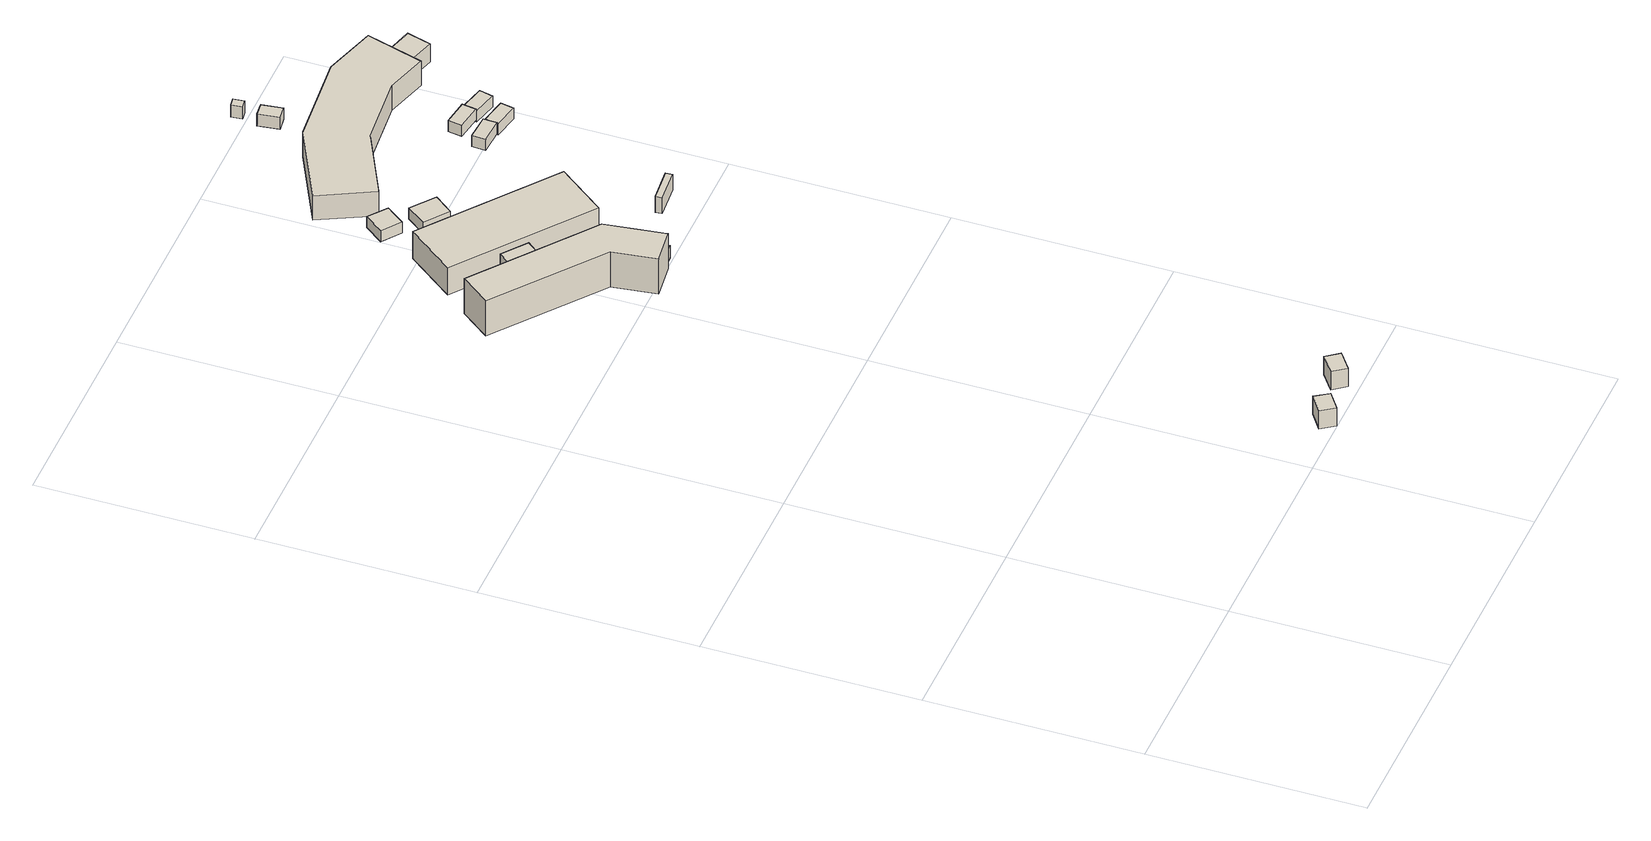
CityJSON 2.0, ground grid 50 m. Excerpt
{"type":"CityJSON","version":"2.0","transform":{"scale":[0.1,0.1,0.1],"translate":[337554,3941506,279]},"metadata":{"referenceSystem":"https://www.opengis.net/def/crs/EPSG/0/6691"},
"CityObjects":{
"building1":{"type":"Building","attributes":{"usage":"402","measuredHeight":10.8,"storeysAboveGround":1,"BuildingIDAttribute.prefecture":"14","BuildingIDAttribute.city":"14151","BuildingDetailAttribute.totalFloorArea":328.38,"BuildingDetailAttribute.buildingFootprintArea":328.38,"BuildingDetailAttribute.buildingStructureType":"601","BuildingDetailAttribute.buildingStructureOrgType":"1","BuildingDetailAttribute.orgUsage":"72","BuildingDetailAttribute.surveyYear":2015},"geometry":[{"type":"Solid","lod":"1","boundaries":[[[[0,1,2,3,4,5,6,7]],[[6,8,9,7]],[[5,10,8,6]],[[4,11,10,5]],[[3,12,11,4]],[[2,13,12,3]],[[1,14,13,2]],[[0,15,14,1]],[[7,9,15,0]],[[8,10,11,12,13,14,15,9]]]]}]},
"building2":{"type":"Building","attributes":{"usage":"403","measuredHeight":5.3,"storeysAboveGround":1,"BuildingIDAttribute.prefecture":"14","BuildingIDAttribute.city":"14151","BuildingDetailAttribute.totalFloorArea":16.45,"BuildingDetailAttribute.buildingFootprintArea":16.45,"BuildingDetailAttribute.buildingStructureType":"601","BuildingDetailAttribute.buildingStructureOrgType":"1","BuildingDetailAttribute.orgUsage":"80","BuildingDetailAttribute.surveyYear":2015},"geometry":[{"type":"Solid","lod":"1","boundaries":[[[[16,17,18,19]],[[18,20,21,19]],[[17,22,20,18]],[[16,23,22,17]],[[19,21,23,16]],[[20,22,23,21]]]]}]},
"building3":{"type":"Building","attributes":{"measuredHeight":6,"BuildingIDAttribute.prefecture":"14","BuildingIDAttribute.city":"14151","BuildingDetailAttribute.surveyYear":2015},"geometry":[{"type":"Solid","lod":"1","boundaries":[[[[24,25,26,27]],[[26,28,29,27]],[[25,30,28,26]],[[24,31,30,25]],[[27,29,31,24]],[[28,30,31,29]]]]}]},
"building4":{"type":"Building","attributes":{"BuildingIDAttribute.prefecture":"14","BuildingIDAttribute.city":"14151","BuildingDetailAttribute.surveyYear":2015},"geometry":[{"type":"Solid","lod":"1","boundaries":[[[[32,33,34,35]],[[34,36,37,35]],[[33,38,36,34]],[[32,39,38,33]],[[35,37,39,32]],[[36,38,39,37]]]]}]},
"building5":{"type":"Building","attributes":{"usage":"403","measuredHeight":5.4,"storeysAboveGround":1,"BuildingIDAttribute.prefecture":"14","BuildingIDAttribute.city":"14151","BuildingDetailAttribute.totalFloorArea":16.45,"BuildingDetailAttribute.buildingFootprintArea":16.45,"BuildingDetailAttribute.buildingStructureType":"601","BuildingDetailAttribute.buildingStructureOrgType":"1","BuildingDetailAttribute.orgUsage":"80","BuildingDetailAttribute.surveyYear":2015},"geometry":[{"type":"Solid","lod":"1","boundaries":[[[[40,41,42,43]],[[42,44,45,43]],[[41,46,44,42]],[[40,47,46,41]],[[43,45,47,40]],[[44,46,47,45]]]]}]},
"building6":{"type":"Building","attributes":{"usage":"402","measuredHeight":9.6,"storeysAboveGround":1,"BuildingIDAttribute.prefecture":"14","BuildingIDAttribute.city":"14151","BuildingDetailAttribute.totalFloorArea":441.44,"BuildingDetailAttribute.buildingFootprintArea":441.44,"BuildingDetailAttribute.buildingStructureType":"601","BuildingDetailAttribute.buildingStructureOrgType":"1","BuildingDetailAttribute.orgUsage":"72","BuildingDetailAttribute.surveyYear":2015},"geometry":[{"type":"Solid","lod":"1","boundaries":[[[[48,49,50,51]],[[50,52,53,51]],[[49,54,52,50]],[[48,55,54,49]],[[51,53,55,48]],[[52,54,55,53]]]]}]},
"building7":{"type":"Building","attributes":{"measuredHeight":5.7,"BuildingIDAttribute.prefecture":"14","BuildingIDAttribute.city":"14151","BuildingDetailAttribute.surveyYear":2015},"geometry":[{"type":"Solid","lod":"1","boundaries":[[[[56,57,58,59]],[[58,60,61,59]],[[57,62,60,58]],[[56,63,62,57]],[[59,61,63,56]],[[60,62,63,61]]]]}]},
"building8":{"type":"Building","attributes":{"usage":"402","measuredHeight":3.5,"storeysAboveGround":1,"BuildingIDAttribute.prefecture":"14","BuildingIDAttribute.city":"14151","BuildingDetailAttribute.totalFloorArea":32.24,"BuildingDetailAttribute.buildingFootprintArea":32.24,"BuildingDetailAttribute.buildingStructureType":"601","BuildingDetailAttribute.buildingStructureOrgType":"1","BuildingDetailAttribute.orgUsage":"72","BuildingDetailAttribute.surveyYear":2015},"geometry":[{"type":"Solid","lod":"1","boundaries":[[[[64,65,66,67]],[[66,68,69,67]],[[65,70,68,66]],[[64,71,70,65]],[[67,69,71,64]],[[68,70,71,69]]]]}]},
"building9":{"type":"Building","attributes":{"measuredHeight":4.5,"BuildingIDAttribute.prefecture":"14","BuildingIDAttribute.city":"14151","BuildingDetailAttribute.surveyYear":2015},"geometry":[{"type":"Solid","lod":"1","boundaries":[[[[72,73,74,75]],[[74,76,77,75]],[[73,78,76,74]],[[72,79,78,73]],[[75,77,79,72]],[[76,78,79,77]]]]}]},
"building10":{"type":"Building","attributes":{"usage":"402","measuredHeight":8.7,"storeysAboveGround":1,"BuildingIDAttribute.prefecture":"14","BuildingIDAttribute.city":"14151","BuildingDetailAttribute.totalFloorArea":493.05,"BuildingDetailAttribute.buildingFootprintArea":493.05,"BuildingDetailAttribute.buildingStructureType":"601","BuildingDetailAttribute.buildingStructureOrgType":"1","BuildingDetailAttribute.orgUsage":"72","BuildingDetailAttribute.surveyYear":2015},"geometry":[{"type":"Solid","lod":"1","boundaries":[[[[80,81,82,83,84,85,86,87]],[[86,88,89,87]],[[85,90,88,86]],[[84,91,90,85]],[[83,92,91,84]],[[82,93,92,83]],[[81,94,93,82]],[[80,95,94,81]],[[87,89,95,80]],[[88,90,91,92,93,94,95,89]]]]}]},
"building11":{"type":"Building","attributes":{"measuredHeight":3.7,"BuildingIDAttribute.prefecture":"14","BuildingIDAttribute.city":"14151","BuildingDetailAttribute.surveyYear":2015},"geometry":[{"type":"Solid","lod":"1","boundaries":[[[[96,97,98,99]],[[98,100,101,99]],[[97,102,100,98]],[[96,103,102,97]],[[99,101,103,96]],[[100,102,103,101]]]]}]},
"building12":{"type":"Building","attributes":{"BuildingIDAttribute.prefecture":"14","BuildingIDAttribute.city":"14151","BuildingDetailAttribute.surveyYear":2015},"geometry":[{"type":"Solid","lod":"1","boundaries":[[[[104,105,106,107]],[[106,108,109,107]],[[105,110,108,106]],[[104,111,110,105]],[[107,109,111,104]],[[108,110,111,109]]]]}]},
"building13":{"type":"Building","attributes":{"measuredHeight":3.6,"BuildingIDAttribute.prefecture":"14","BuildingIDAttribute.city":"14151","BuildingDetailAttribute.surveyYear":2015},"geometry":[{"type":"Solid","lod":"1","boundaries":[[[[112,113,114,115]],[[114,116,117,115]],[[113,118,116,114]],[[112,119,118,113]],[[115,117,119,112]],[[116,118,119,117]]]]}]},
"building14":{"type":"Building","attributes":{"BuildingIDAttribute.prefecture":"14","BuildingIDAttribute.city":"14151","BuildingDetailAttribute.surveyYear":2015},"geometry":[{"type":"Solid","lod":"1","boundaries":[[[[120,121,122,123]],[[122,124,125,123]],[[121,126,124,122]],[[120,127,126,121]],[[123,125,127,120]],[[124,126,127,125]]]]}]},
"building15":{"type":"Building","attributes":{"BuildingIDAttribute.prefecture":"14","BuildingIDAttribute.city":"14151","BuildingDetailAttribute.surveyYear":2015},"geometry":[{"type":"Solid","lod":"1","boundaries":[[[[128,129,130,131]],[[130,132,133,131]],[[129,134,132,130]],[[128,135,134,129]],[[131,133,135,128]],[[132,134,135,133]]]]}]},
"building16":{"type":"Building","attributes":{"BuildingIDAttribute.prefecture":"14","BuildingIDAttribute.city":"14151","BuildingDetailAttribute.surveyYear":2015},"geometry":[{"type":"Solid","lod":"1","boundaries":[[[[136,137,138,139]],[[138,140,141,139]],[[137,142,140,138]],[[136,143,142,137]],[[139,141,143,136]],[[140,142,143,141]]]]}]},
"building17":{"type":"Building","attributes":{"usage":"402","measuredHeight":5.7,"storeysAboveGround":1,"BuildingIDAttribute.prefecture":"14","BuildingIDAttribute.city":"14151","BuildingDetailAttribute.totalFloorArea":33.2,"BuildingDetailAttribute.buildingFootprintArea":33.2,"BuildingDetailAttribute.buildingStructureType":"601","BuildingDetailAttribute.buildingStructureOrgType":"1","BuildingDetailAttribute.orgUsage":"72","BuildingDetailAttribute.surveyYear":2015},"geometry":[{"type":"Solid","lod":"1","boundaries":[[[[144,145,146,147]],[[146,148,149,147]],[[145,150,148,146]],[[144,151,150,145]],[[147,149,151,144]],[[148,150,151,149]]]]}]}
},
"vertices":[
[63,1742,259],[333,1534,259],[343,1459,259],[352,1395,259],[352,1392,259],[267,1381,259],[253,1485,259],[10,1673,259],[253,1485,355],[10,1673,355],[267,1381,355],[352,1392,355],[352,1395,355],[343,1459,355],[333,1534,355],[63,1742,355],
[649,1,5],[627,33,5],[668,62,5],[690,30,5],[668,62,54],[690,30,54],[627,33,54],[649,1,54],
[149,1677,299],[166,1700,299],[222,1657,299],[204,1634,299],[222,1657,354],[204,1634,354],[166,1700,354],[149,1677,354],
[209,1967,338],[176,1924,338],[133,1956,338],[167,2000,338],[133,1956,368],[167,2000,368],[176,1924,368],[209,1967,368],
[749,13,31],[726,44,31],[768,75,31],[791,44,31],[768,75,81],[791,44,81],[726,44,81],[749,13,81],
[67,1780,295],[153,1891,295],[449,1663,295],[363,1552,295],[449,1663,370],[363,1552,370],[153,1891,370],[67,1780,370],
[370,1463,266],[379,1398,266],[352,1395,266],[343,1459,266],[352,1395,299],[343,1459,299],[379,1398,299],[370,1463,299],
[250,1843,332],[196,1884,332],[230,1929,332],[284,1887,332],[230,1929,363],[284,1887,363],[196,1884,363],[250,1843,363],
[593,1489,261],[594,1473,261],[514,1466,261],[513,1482,261],[514,1466,304],[513,1482,304],[594,1473,304],[593,1489,304],
[359,2216,318],[580,2236,318],[704,2199,318],[664,2065,318],[566,2094,318],[397,2079,318],[233,1998,318],[171,2123,318],[233,1998,385],[171,2123,385],[397,2079,385],[566,2094,385],[664,2065,385],[704,2199,385],[580,2236,385],[359,2216,385],
[391,2331,343],[423,2335,343],[430,2286,343],[398,2281,343],[430,2286,375],[398,2281,375],[423,2335,375],[391,2331,375],
[515,1863,316],[517,1896,316],[577,1893,316],[576,1861,316],[577,1893,346],[576,1861,346],[517,1896,346],[515,1863,346],
[406,2396,336],[427,2399,336],[430,2373,336],[409,2370,336],[430,2373,369],[409,2370,369],[427,2399,369],[406,2396,369],
[597,1916,320],[536,1925,320],[541,1958,320],[602,1949,320],[541,1958,350],[602,1949,350],[536,1925,350],[597,1916,350],
[577,1859,312],[583,1890,312],[643,1878,312],[637,1846,312],[643,1878,342],[637,1846,342],[583,1890,342],[577,1859,342],
[599,1915,314],[607,1947,314],[664,1933,314],[656,1901,314],[664,1933,344],[656,1901,344],[607,1947,344],[599,1915,344],
[688,2097,309],[704,2153,309],[769,2134,309],[753,2078,309],[769,2134,359],[753,2078,359],[704,2153,359],[688,2097,359]
]}
